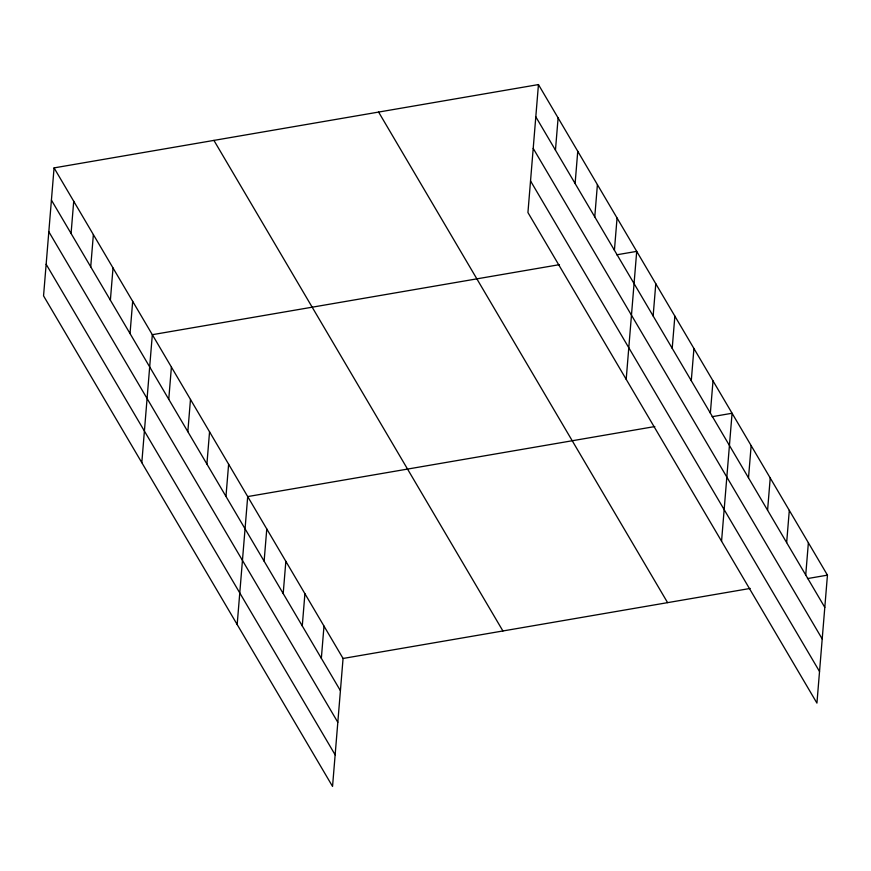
<?xml version="1.0" encoding="UTF-8"?>
<svg xmlns="http://www.w3.org/2000/svg" width="871" height="871" viewBox="0 0 871 871"><rect width="100%" height="100%" fill="white"/><g stroke="black" fill="none" stroke-linecap="round" stroke-linejoin="round"><path stroke-width="1.31" d="M54.067 167.896L43.55 295.857L332.548 786.426L343.065 658.465L54.067 167.896L538.452 84.574L827.45 575.143L816.933 703.104L527.935 212.535L538.452 84.574M71.074 233.482L73.719 201.255M90.726 266.842L93.371 234.615M110.377 300.201L113.023 267.974M130.029 333.56L132.675 301.333M141.81 462.653L152.327 334.693L559.454 264.653M168.756 399.299L171.402 367.072M187.831 431.678L190.477 399.451M206.906 464.047L209.552 431.82M225.97 496.426L228.627 464.199M237.173 624.54L247.702 496.579L654.818 426.55M264.12 561.185L266.776 528.958M283.195 593.565L285.851 561.338M302.27 625.944L304.915 593.717M321.345 658.324L323.99 626.097M555.458 150.16L558.104 117.933M575.11 183.52L577.756 151.293M594.762 216.879L597.408 184.652M614.414 250.238L617.06 218.011M626.195 379.321L636.712 251.371L616.733 254.8M653.141 315.977L655.787 283.75M672.205 348.346L674.862 316.119M691.28 380.725L693.937 348.498M710.355 413.104L713.011 380.877M721.558 541.218L732.076 413.257L712.097 416.697M748.505 477.863L751.15 445.636M767.58 510.243L770.225 478.016M786.655 542.622L789.3 510.395M805.729 574.991L808.375 542.764M343.065 658.465L750.192 588.437M807.471 578.584L827.45 575.143M535.807 116.801L824.804 607.37M533.204 148.386L822.202 638.966M530.526 180.939L819.524 671.508M378.602 112.065L667.6 602.645M213.918 140.394L502.915 630.974M51.422 200.123L340.419 690.692M48.82 231.719L337.817 722.288M46.152 264.261L335.15 754.841"/></g></svg>
